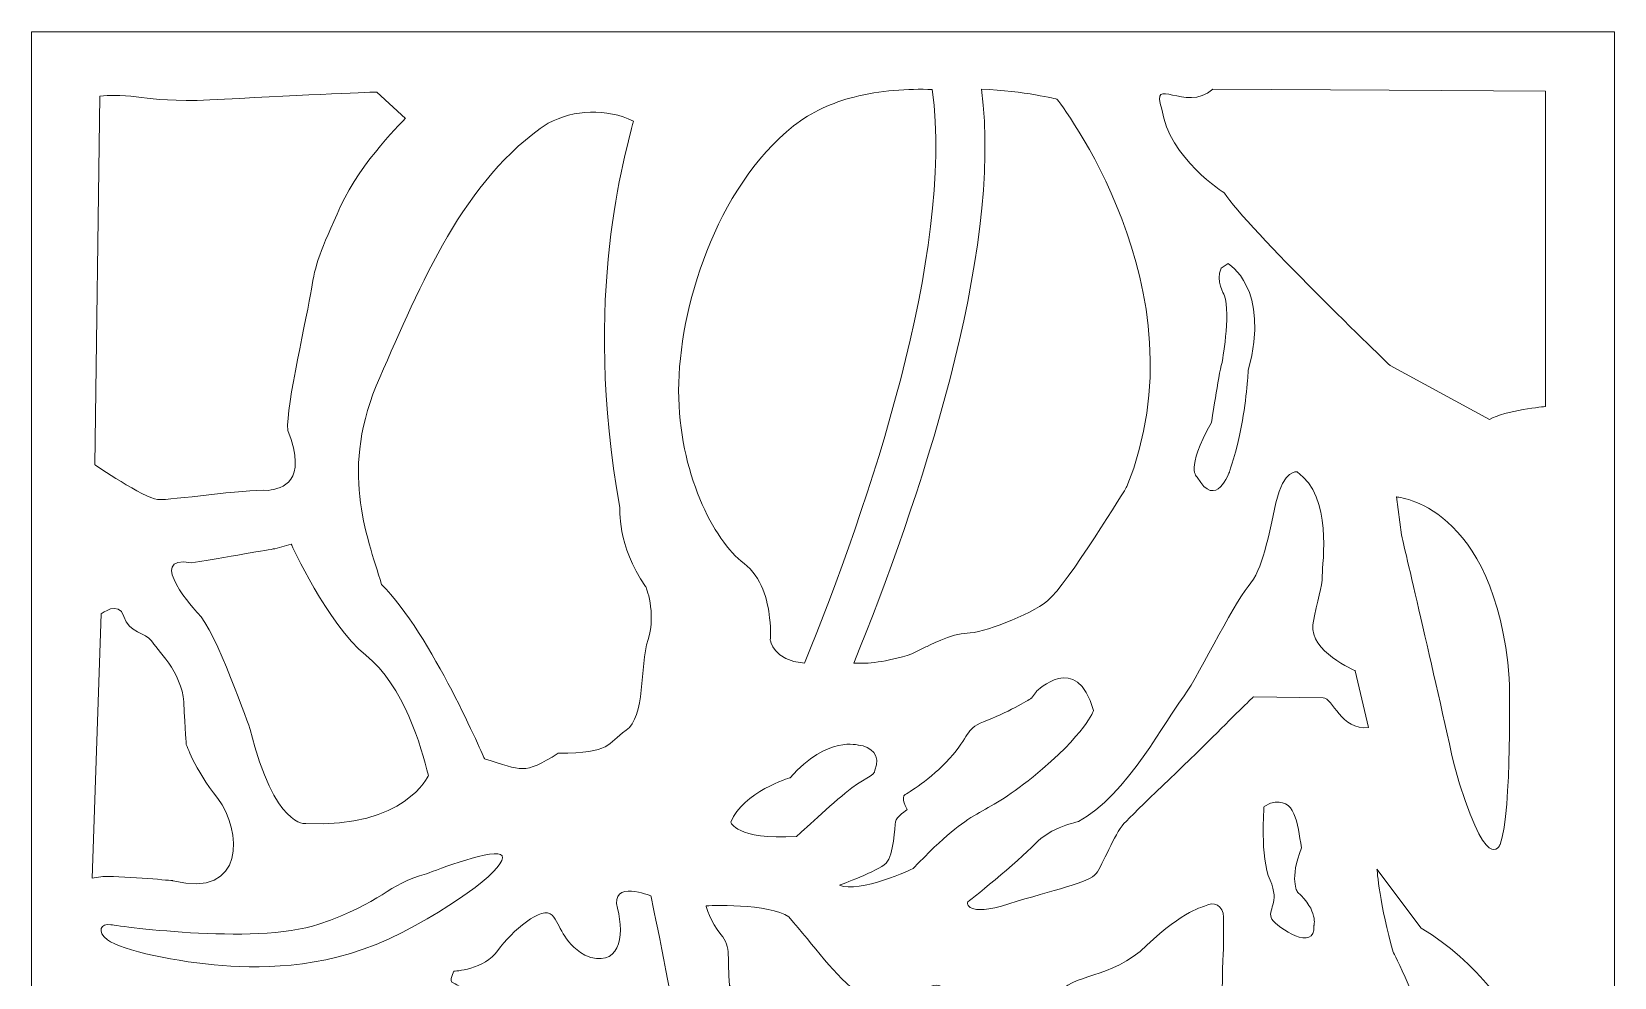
# Model space of a CAD drawing. Header units: centimetres. Extents: x -10.1 to 10.2, y -13.3 to 11.7.
# Drawn here: x -10.15 to -0.26, y 5.76 to 11.66 of the extents above; entities that cross this region are included whole.
import ezdxf

# ---------------------------------------------------------------- set-up
doc = ezdxf.new("R2010")
doc.units = ezdxf.units.CM
doc.header["$MEASUREMENT"] = 0
doc.layers.add('layer 1', color=7, linetype='Continuous')

msp = doc.modelspace()

# ---------------------------------------------------------------- linework, layer by layer
at = {"layer": 'layer 1', "lineweight": 9}
for points, knots in [([(-10.1471, -1.93456), (-10.1471, -1.93456), (-10.1471, -1.9336), (-10.1471, -1.9336), (-10.1471, -1.9336), (-10.1471, -1.9336), (-10.1471, 11.66415), (-10.1471, 11.66415), (-10.1471, 11.66415), (-10.1471, 11.66415), (-0.2577, 11.66415), (-0.2577, 11.66415), (-0.2577, 11.66415), (-0.2577, 11.66415), (-0.2577, -1.93425), (-0.2577, -1.93425), (-0.2577, -1.93425), (-0.2577, -1.93425), (-0.2577, -1.93456), (-0.2577, -1.93456), (-0.2577, -1.93456), (-0.2577, -1.93456), (-0.2577, -13.2767), (-0.2577, -13.2767), (-0.2577, -13.2767), (-0.2577, -13.2767), (-10.1471, -13.2767), (-10.1471, -13.2767), (-10.1471, -13.2767), (-10.1471, -13.2767), (-10.1471, -1.93456), (-10.1471, -1.93456)], [0, 0, 0, 0, 0.1111111, 0.1111111, 0.1111111, 0.1111111, 0.2222222, 0.2222222, 0.2222222, 0.2222222, 0.3333333, 0.3333333, 0.3333333, 0.3333333, 0.4444444, 0.4444444, 0.4444444, 0.4444444, 0.5555556, 0.5555556, 0.5555556, 0.5555556, 0.6666667, 0.6666667, 0.6666667, 0.6666667, 0.7777778, 0.7777778, 0.7777778, 0.7777778, 1, 1, 1, 1]), ([(-3.08477, 11.17971), (-3.15768, 11.40187), (-2.94188, 11.15294), (-2.76569, 11.30429), (-2.76569, 11.30429), (-2.76569, 11.30429), (-1.66397, 11.29807), (-1.66397, 11.29807), (-1.66397, 11.29807), (-1.66397, 11.29807), (-0.68869, 11.29184), (-0.68869, 11.29184), (-0.68869, 11.29184), (-0.68869, 11.29184), (-0.68869, 9.32335), (-0.68869, 9.32335), (-0.68869, 9.32335), (-0.68869, 9.32335), (-0.94154, 9.29842), (-1.03785, 9.24236), (-1.03785, 9.24236), (-1.03785, 9.24236), (-1.65796, 9.57877), (-1.65796, 9.57877), (-1.65796, 9.57877), (-1.65796, 9.57877), (-2.56099, 10.44463), (-2.69343, 10.65644), (-2.69343, 10.65644), (-2.69343, 10.65644), (-3.04262, 10.87449), (-3.08477, 11.17971)], [0, 0, 0, 0, 0.1111111, 0.1111111, 0.1111111, 0.1111111, 0.2222222, 0.2222222, 0.2222222, 0.2222222, 0.3333333, 0.3333333, 0.3333333, 0.3333333, 0.4444444, 0.4444444, 0.4444444, 0.4444444, 0.5555556, 0.5555556, 0.5555556, 0.5555556, 0.6666667, 0.6666667, 0.6666667, 0.6666667, 0.7777778, 0.7777778, 0.7777778, 0.7777778, 1, 1, 1, 1]), ([(-9.72065, 11.26226), (-9.72065, 11.26226), (-9.75222, 8.95898), (-9.75222, 8.95898), (-9.75222, 8.95898), (-9.75222, 8.95898), (-9.44672, 8.75404), (-9.35977, 8.74167), (-9.35977, 8.74167), (-9.27281, 8.73752), (-8.82498, 8.80755), (-8.66847, 8.79932), (-8.66847, 8.79932), (-8.58202, 8.81155), (-8.41956, 8.84874), (-8.54675, 9.17415), (-8.54675, 9.17415), (-8.55979, 9.32653), (-8.42065, 9.90318), (-8.39891, 10.05559), (-8.39891, 10.05559), (-8.37718, 10.208), (-8.34239, 10.29861), (-8.2163, 10.57457), (-8.2163, 10.57457), (-8.09023, 10.85054), (-7.812, 11.12239), (-7.812, 11.12239), (-7.812, 11.12239), (-7.812, 11.12239), (-7.99024, 11.28714), (-7.99024, 11.28714), (-7.99024, 11.28714), (-7.99024, 11.28714), (-8.42937, 11.27066), (-8.9424, 11.24183), (-8.9424, 11.24183), (-9.45542, 11.21301), (-9.45979, 11.28286), (-9.72065, 11.26226)], [0, 0, 0, 0, 0.0909091, 0.0909091, 0.0909091, 0.0909091, 0.1818182, 0.1818182, 0.1818182, 0.1818182, 0.2727273, 0.2727273, 0.2727273, 0.2727273, 0.3636364, 0.3636364, 0.3636364, 0.3636364, 0.4545455, 0.4545455, 0.4545455, 0.4545455, 0.5454545, 0.5454545, 0.5454545, 0.5454545, 0.6363636, 0.6363636, 0.6363636, 0.6363636, 0.7272727, 0.7272727, 0.7272727, 0.7272727, 0.8181818, 0.8181818, 0.8181818, 0.8181818, 1, 1, 1, 1]), ([(-5.31779, 7.72015), (-5.51638, 7.73679), (-5.53174, 7.86465), (-5.53174, 7.86465), (-5.53174, 7.86465), (-5.53174, 7.86465), (-5.52704, 7.92359), (-5.53576, 8.00268), (-5.53576, 8.00268), (-5.54779, 8.11174), (-5.58535, 8.25911), (-5.69601, 8.34307), (-5.69601, 8.34307), (-5.88694, 8.48792), (-6.10449, 8.91367), (-6.10449, 9.42281), (-6.10449, 9.42281), (-6.10449, 9.93196), (-5.87413, 10.68615), (-5.38629, 11.07516), (-5.38629, 11.07516), (-5.27457, 11.16425), (-5.14375, 11.22112), (-5.0085, 11.25595), (-5.0085, 11.25595), (-4.84333, 11.29849), (-4.67152, 11.30812), (-4.51957, 11.30307), (-4.51957, 11.30307), (-4.38391, 10.27032), (-4.9147, 8.71367), (-5.31779, 7.72015)], [0, 0, 0, 0, 0.1111111, 0.1111111, 0.1111111, 0.1111111, 0.2222222, 0.2222222, 0.2222222, 0.2222222, 0.3333333, 0.3333333, 0.3333333, 0.3333333, 0.4444444, 0.4444444, 0.4444444, 0.4444444, 0.5555556, 0.5555556, 0.5555556, 0.5555556, 0.6666667, 0.6666667, 0.6666667, 0.6666667, 0.7777778, 0.7777778, 0.7777778, 0.7777778, 1, 1, 1, 1]), ([(-4.64671, 7.77809), (-4.80908, 7.72719), (-4.9259, 7.71433), (-5.00994, 7.72137), (-5.00994, 7.72137), (-4.60685, 8.7149), (-4.07606, 10.27155), (-4.21172, 11.30429), (-4.21172, 11.30429), (-3.94477, 11.29542), (-3.73921, 11.24138), (-3.73921, 11.24138), (-3.73921, 11.24138), (-3.73921, 11.24138), (-2.80611, 10.05632), (-3.3029, 8.82393), (-3.3029, 8.82393), (-3.3029, 8.82393), (-3.67837, 8.20871), (-3.79687, 8.11194), (-3.79687, 8.11194), (-3.91539, 8.01516), (-4.20907, 7.90819), (-4.30181, 7.90819), (-4.30181, 7.90819), (-4.39456, 7.90819), (-4.55944, 7.8216), (-4.55944, 7.8216), (-4.55944, 7.8216), (-4.55944, 7.8216), (-4.64671, 7.77809), (-4.64671, 7.77809)], [0, 0, 0, 0, 0.1111111, 0.1111111, 0.1111111, 0.1111111, 0.2222222, 0.2222222, 0.2222222, 0.2222222, 0.3333333, 0.3333333, 0.3333333, 0.3333333, 0.4444444, 0.4444444, 0.4444444, 0.4444444, 0.5555556, 0.5555556, 0.5555556, 0.5555556, 0.6666667, 0.6666667, 0.6666667, 0.6666667, 0.7777778, 0.7777778, 0.7777778, 0.7777778, 1, 1, 1, 1]), ([(-6.92024, 11.09202), (-6.75709, 11.17873), (-6.55518, 11.18766), (-6.387, 11.10467), (-6.387, 11.10467), (-6.43325, 10.91266), (-6.71217, 10.01717), (-6.47125, 8.69348), (-6.47125, 8.69348), (-6.47125, 8.69348), (-6.49038, 8.45415), (-6.31065, 8.20015), (-6.31065, 8.20015), (-6.31065, 8.20015), (-6.2418, 8.03895), (-6.29534, 7.868), (-6.29534, 7.868), (-6.34889, 7.69705), (-6.31063, 7.38446), (-6.43301, 7.30141), (-6.43301, 7.30141), (-6.5554, 7.21835), (-6.51935, 7.15781), (-6.85673, 7.15781), (-6.85673, 7.15781), (-7.07617, 7.02064), (-7.079, 7.05183), (-7.31717, 7.1223), (-7.31717, 7.1223), (-7.31717, 7.1223), (-7.65058, 7.90304), (-7.96018, 8.21233), (-7.96018, 8.21233), (-8.05545, 8.52668), (-8.22611, 8.93227), (-7.97209, 9.50516), (-7.97209, 9.50516), (-7.71807, 10.07806), (-7.44816, 10.74726), (-6.92024, 11.09202)], [0, 0, 0, 0, 0.0909091, 0.0909091, 0.0909091, 0.0909091, 0.1818182, 0.1818182, 0.1818182, 0.1818182, 0.2727273, 0.2727273, 0.2727273, 0.2727273, 0.3636364, 0.3636364, 0.3636364, 0.3636364, 0.4545455, 0.4545455, 0.4545455, 0.4545455, 0.5454545, 0.5454545, 0.5454545, 0.5454545, 0.6363636, 0.6363636, 0.6363636, 0.6363636, 0.7272727, 0.7272727, 0.7272727, 0.7272727, 0.8181818, 0.8181818, 0.8181818, 0.8181818, 1, 1, 1, 1]), ([(-2.71396, 10.18638), (-2.71396, 10.18638), (-2.67173, 10.21557), (-2.67173, 10.21557), (-2.67173, 10.21557), (-2.67173, 10.21557), (-2.40424, 10.06477), (-2.54502, 9.54914), (-2.54502, 9.54914), (-2.54502, 9.54914), (-2.55441, 9.37403), (-2.58725, 9.20377), (-2.58725, 9.20377), (-2.6201, 9.03352), (-2.66234, 8.91677), (-2.66234, 8.91677), (-2.66234, 8.91677), (-2.66234, 8.91677), (-2.7468, 8.67355), (-2.86412, 8.88272), (-2.86412, 8.88272), (-2.86412, 8.88272), (-2.9439, 8.9265), (-2.77496, 9.22323), (-2.77496, 9.22323), (-2.77496, 9.22323), (-2.73273, 9.51023), (-2.70926, 9.59779), (-2.70926, 9.59779), (-2.70926, 9.59779), (-2.65295, 9.88965), (-2.69519, 10.021), (-2.69519, 10.021), (-2.69519, 10.021), (-2.7515, 10.10856), (-2.71396, 10.18638)], [0, 0, 0, 0, 0.1, 0.1, 0.1, 0.1, 0.2, 0.2, 0.2, 0.2, 0.3, 0.3, 0.3, 0.3, 0.4, 0.4, 0.4, 0.4, 0.5, 0.5, 0.5, 0.5, 0.6, 0.6, 0.6, 0.6, 0.7, 0.7, 0.7, 0.7, 0.8, 0.8, 0.8, 0.8, 1, 1, 1, 1]), ([(-1.79379, 7.3179), (-1.79379, 7.3179), (-1.87638, 7.67319), (-1.87638, 7.67319), (-1.87638, 7.67319), (-1.87638, 7.67319), (-2.16545, 7.79733), (-2.14067, 7.96), (-2.14067, 7.96), (-2.11589, 8.12266), (-2.08286, 8.19115), (-2.08286, 8.26821), (-2.08286, 8.26821), (-2.08286, 8.34526), (-2.01679, 8.76048), (-2.23977, 8.91459), (-2.23977, 8.91459), (-2.23977, 8.91459), (-2.32236, 8.93599), (-2.37192, 8.72196), (-2.37192, 8.72196), (-2.42148, 8.50792), (-2.45038, 8.31102), (-2.54536, 8.19972), (-2.54536, 8.19972), (-2.64034, 8.08842), (-2.88398, 7.58758), (-2.96244, 7.4934), (-2.96244, 7.4934), (-3.0409, 7.39923), (-3.30932, 6.88555), (-3.60664, 6.73144), (-3.60664, 6.73144), (-3.60664, 6.73144), (-3.78008, 6.6972), (-3.87919, 6.59018), (-3.87919, 6.59018), (-3.9783, 6.48316), (-4.3004, 6.22632), (-4.3004, 6.22632), (-4.3004, 6.22632), (-4.3004, 6.22632), (-4.31279, 6.13215), (-4.04024, 6.21776), (-4.04024, 6.21776), (-3.76769, 6.30338), (-3.53644, 6.35046), (-3.49515, 6.40611), (-3.49515, 6.40611), (-3.45385, 6.46176), (-3.38365, 6.65011), (-3.32171, 6.7186), (-3.32171, 6.7186), (-3.25977, 6.78709), (-2.92115, 7.10386), (-2.76835, 7.25797), (-2.76835, 7.25797), (-2.61556, 7.41207), (-2.51232, 7.51053), (-2.51232, 7.51053), (-2.51232, 7.51053), (-2.51232, 7.51053), (-2.07717, 7.50435), (-2.07717, 7.50435), (-2.07717, 7.50435), (-2.01659, 7.50352), (-1.96611, 7.29969), (-1.79379, 7.3179)], [0, 0, 0, 0, 0.0555556, 0.0555556, 0.0555556, 0.0555556, 0.1111111, 0.1111111, 0.1111111, 0.1111111, 0.1666667, 0.1666667, 0.1666667, 0.1666667, 0.2222222, 0.2222222, 0.2222222, 0.2222222, 0.2777778, 0.2777778, 0.2777778, 0.2777778, 0.3333333, 0.3333333, 0.3333333, 0.3333333, 0.3888889, 0.3888889, 0.3888889, 0.3888889, 0.4444444, 0.4444444, 0.4444444, 0.4444444, 0.5, 0.5, 0.5, 0.5, 0.5555556, 0.5555556, 0.5555556, 0.5555556, 0.6111111, 0.6111111, 0.6111111, 0.6111111, 0.6666667, 0.6666667, 0.6666667, 0.6666667, 0.7222222, 0.7222222, 0.7222222, 0.7222222, 0.7777778, 0.7777778, 0.7777778, 0.7777778, 0.8333333, 0.8333333, 0.8333333, 0.8333333, 0.8888889, 0.8888889, 0.8888889, 0.8888889, 1, 1, 1, 1]), ([(-1.61869, 8.75892), (-1.61869, 8.75892), (-1.00184, 8.7155), (-0.91426, 7.6261), (-0.91426, 7.6261), (-0.91426, 7.6261), (-0.89522, 6.80115), (-0.97138, 6.58801), (-0.97138, 6.58801), (-0.97138, 6.58801), (-1.05896, 6.36697), (-1.26077, 7.09324), (-1.26077, 7.09324), (-1.40546, 7.74846), (-1.58823, 8.5221), (-1.58823, 8.5221), (-1.58823, 8.5221), (-1.58823, 8.5221), (-1.61869, 8.75892), (-1.61869, 8.75892)], [0, 0, 0, 0, 0.1666667, 0.1666667, 0.1666667, 0.1666667, 0.3333333, 0.3333333, 0.3333333, 0.3333333, 0.5, 0.5, 0.5, 0.5, 0.6666667, 0.6666667, 0.6666667, 0.6666667, 1, 1, 1, 1]), ([(-8.62803, 8.43544), (-8.62803, 8.43544), (-8.86103, 8.39427), (-9.15084, 8.34724), (-9.15084, 8.34724), (-9.44635, 8.40017), (-9.11105, 8.03562), (-9.11105, 8.03562), (-9.11105, 8.03562), (-8.99738, 7.92979), (-8.78146, 7.30651), (-8.78146, 7.30651), (-8.78146, 7.30651), (-8.62803, 6.68912), (-8.43483, 6.71853), (-8.43483, 6.71853), (-8.43483, 6.71853), (-7.81543, 6.68914), (-7.66768, 7.0184), (-7.66768, 7.0184), (-7.66768, 7.0184), (-7.71313, 7.20069), (-7.82111, 7.57697), (-8.0598, 7.77102), (-8.0598, 7.77102), (-8.29848, 7.96506), (-8.52485, 8.46318), (-8.52485, 8.46318), (-8.52485, 8.46318), (-8.52485, 8.46318), (-8.62803, 8.43544), (-8.62803, 8.43544)], [0, 0, 0, 0, 0.1111111, 0.1111111, 0.1111111, 0.1111111, 0.2222222, 0.2222222, 0.2222222, 0.2222222, 0.3333333, 0.3333333, 0.3333333, 0.3333333, 0.4444444, 0.4444444, 0.4444444, 0.4444444, 0.5555556, 0.5555556, 0.5555556, 0.5555556, 0.6666667, 0.6666667, 0.6666667, 0.6666667, 0.7777778, 0.7777778, 0.7777778, 0.7777778, 1, 1, 1, 1]), ([(-9.70168, 6.38916), (-9.70168, 6.38916), (-9.7693, 6.37837), (-9.7693, 6.37837), (-9.7693, 6.37837), (-9.7693, 6.37837), (-9.71208, 8.02849), (-9.71208, 8.02849), (-9.71208, 8.02849), (-9.71208, 8.02849), (-9.60283, 8.11477), (-9.57162, 8.01231), (-9.57162, 8.01231), (-9.54041, 7.90985), (-9.43116, 7.90985), (-9.39995, 7.86132), (-9.39995, 7.86132), (-9.36874, 7.81278), (-9.20748, 7.6618), (-9.19707, 7.47845), (-9.19707, 7.47845), (-9.18667, 7.2951), (-9.18147, 7.21422), (-9.18147, 7.21422), (-9.18147, 7.21422), (-9.18147, 7.21422), (-9.13465, 7.06862), (-8.98379, 6.87449), (-8.98379, 6.87449), (-8.83292, 6.68035), (-8.80691, 6.24355), (-9.2647, 6.36219), (-9.2647, 6.36219), (-9.2647, 6.36219), (-9.54041, 6.38916), (-9.70168, 6.38916)], [0, 0, 0, 0, 0.1, 0.1, 0.1, 0.1, 0.2, 0.2, 0.2, 0.2, 0.3, 0.3, 0.3, 0.3, 0.4, 0.4, 0.4, 0.4, 0.5, 0.5, 0.5, 0.5, 0.6, 0.6, 0.6, 0.6, 0.7, 0.7, 0.7, 0.7, 0.8, 0.8, 0.8, 0.8, 1, 1, 1, 1]), ([(-3.90035, 7.50188), (-3.90035, 7.50188), (-3.86809, 7.54458), (-3.86809, 7.54458), (-3.86809, 7.54458), (-3.86809, 7.54458), (-3.61839, 7.79716), (-3.51132, 7.42558), (-3.51132, 7.42558), (-3.51132, 7.42558), (-3.55658, 7.28279), (-3.89002, 7.01063), (-3.89002, 7.01063), (-4.22346, 6.73848), (-4.24452, 6.854), (-4.63845, 6.4378), (-4.63845, 6.4378), (-4.63845, 6.4378), (-4.97847, 6.27905), (-5.09873, 6.33484), (-5.09873, 6.33484), (-5.09873, 6.33484), (-4.85823, 6.42065), (-4.80846, 6.47213), (-4.80846, 6.47213), (-4.75869, 6.52361), (-4.75453, 6.69951), (-4.75041, 6.72955), (-4.75041, 6.72955), (-4.74628, 6.7596), (-4.67578, 6.8068), (-4.67578, 6.8068), (-4.67578, 6.8068), (-4.67578, 6.8068), (-4.72142, 6.88404), (-4.68822, 6.90119), (-4.68822, 6.90119), (-4.65502, 6.91835), (-4.50164, 7.01708), (-4.38966, 7.15006), (-4.38966, 7.15006), (-4.27768, 7.28304), (-4.31914, 7.30878), (-4.17402, 7.36456), (-4.17402, 7.36456), (-4.02889, 7.42036), (-3.90035, 7.50188), (-3.90035, 7.50188)], [0, 0, 0, 0, 0.0769231, 0.0769231, 0.0769231, 0.0769231, 0.1538462, 0.1538462, 0.1538462, 0.1538462, 0.2307692, 0.2307692, 0.2307692, 0.2307692, 0.3076923, 0.3076923, 0.3076923, 0.3076923, 0.3846154, 0.3846154, 0.3846154, 0.3846154, 0.4615385, 0.4615385, 0.4615385, 0.4615385, 0.5384615, 0.5384615, 0.5384615, 0.5384615, 0.6153846, 0.6153846, 0.6153846, 0.6153846, 0.6923077, 0.6923077, 0.6923077, 0.6923077, 0.7692308, 0.7692308, 0.7692308, 0.7692308, 0.8461538, 0.8461538, 0.8461538, 0.8461538, 1, 1, 1, 1]), ([(-4.9812, 7.20776), (-4.9812, 7.20776), (-5.1717, 7.27172), (-5.4085, 7.00538), (-5.4085, 7.00538), (-5.4085, 7.00538), (-5.70191, 6.91479), (-5.77913, 6.72836), (-5.77913, 6.72836), (-5.77913, 6.72836), (-5.74827, 6.61648), (-5.36731, 6.6378), (-5.36731, 6.6378), (-5.36731, 6.6378), (-5.17684, 6.81361), (-5.06358, 6.90948), (-5.06358, 6.90948), (-4.95031, 7.00535), (-4.87826, 7.01069), (-4.87826, 7.0533), (-4.87826, 7.0533), (-4.83825, 7.14364), (-4.90078, 7.20221), (-4.9812, 7.20776)], [0, 0, 0, 0, 0.1428571, 0.1428571, 0.1428571, 0.1428571, 0.2857143, 0.2857143, 0.2857143, 0.2857143, 0.4285714, 0.4285714, 0.4285714, 0.4285714, 0.5714286, 0.5714286, 0.5714286, 0.5714286, 0.7142857, 0.7142857, 0.7142857, 0.7142857, 1, 1, 1, 1]), ([(-2.4053, 6.84652), (-2.4053, 6.84652), (-2.44663, 6.82481), (-2.44663, 6.82481), (-2.44663, 6.82481), (-2.44663, 6.82481), (-2.47339, 6.50835), (-2.40866, 6.36511), (-2.40866, 6.36511), (-2.34393, 6.22187), (-2.431, 6.17798), (-2.3975, 6.12253), (-2.3975, 6.12253), (-2.36401, 6.06708), (-2.12396, 5.91342), (-2.13514, 6.08114), (-2.13514, 6.08114), (-2.13514, 6.08114), (-2.1053, 6.17176), (-2.23761, 6.29128), (-2.23761, 6.29128), (-2.23761, 6.29128), (-2.29166, 6.37223), (-2.21154, 6.56697), (-2.21154, 6.56697), (-2.24133, 6.72508), (-2.24694, 6.88508), (-2.4053, 6.84652)], [0, 0, 0, 0, 0.125, 0.125, 0.125, 0.125, 0.25, 0.25, 0.25, 0.25, 0.375, 0.375, 0.375, 0.375, 0.5, 0.5, 0.5, 0.5, 0.625, 0.625, 0.625, 0.625, 0.75, 0.75, 0.75, 0.75, 1, 1, 1, 1]), ([(-9.65303, 6.08712), (-9.65303, 6.08712), (-8.75988, 5.95339), (-8.35259, 6.09073), (-8.35259, 6.09073), (-7.9453, 6.22807), (-7.93057, 6.33895), (-7.68031, 6.40508), (-7.68031, 6.40508), (-7.68031, 6.40508), (-7.28748, 6.56071), (-7.21665, 6.52594), (-7.21665, 6.52594), (-7.14584, 6.49117), (-7.39184, 6.26707), (-7.83165, 6.03911), (-7.83165, 6.03911), (-8.27147, 5.81115), (-8.68153, 5.81377), (-8.95437, 5.83258), (-8.95437, 5.83258), (-9.22721, 5.8514), (-9.58648, 5.92668), (-9.67287, 5.99255), (-9.67287, 5.99255), (-9.74246, 6.04562), (-9.71468, 6.09596), (-9.65303, 6.08712)], [0, 0, 0, 0, 0.125, 0.125, 0.125, 0.125, 0.25, 0.25, 0.25, 0.25, 0.375, 0.375, 0.375, 0.375, 0.5, 0.5, 0.5, 0.5, 0.625, 0.625, 0.625, 0.625, 0.75, 0.75, 0.75, 0.75, 1, 1, 1, 1]), ([(-0.88393, 3.78506), (-0.88393, 3.78506), (-0.76313, 3.66192), (-0.76313, 3.66192), (-0.76313, 3.66192), (-0.76313, 3.66192), (-0.77263, 4.026), (-0.77263, 4.35072), (-0.77263, 4.35072), (-0.77263, 4.67544), (-0.75997, 4.68528), (-0.75997, 4.86896), (-0.75997, 4.86896), (-0.75997, 5.05264), (-0.72833, 5.2396), (-0.80427, 5.3708), (-0.80427, 5.3708), (-0.88021, 5.502), (-1.11435, 5.8628), (-1.46557, 6.06616), (-1.46557, 6.06616), (-1.46557, 6.06616), (-1.74086, 6.43352), (-1.74086, 6.43352), (-1.74086, 6.43352), (-1.74086, 6.43352), (-1.72188, 6.20064), (-1.63961, 5.91528), (-1.63961, 5.91528), (-1.63961, 5.91528), (-1.47507, 5.60368), (-1.38647, 5.25272), (-1.38647, 5.25272), (-1.29788, 4.90176), (-1.19046, 4.68139), (-1.18512, 4.65103), (-1.18512, 4.65103), (-1.17978, 4.62068), (-1.15581, 4.36695), (-1.12382, 4.20976), (-1.12382, 4.20976), (-1.09183, 4.05257), (-0.97454, 3.87607), (-0.88393, 3.78506)], [0, 0, 0, 0, 0.0833333, 0.0833333, 0.0833333, 0.0833333, 0.1666667, 0.1666667, 0.1666667, 0.1666667, 0.25, 0.25, 0.25, 0.25, 0.3333333, 0.3333333, 0.3333333, 0.3333333, 0.4166667, 0.4166667, 0.4166667, 0.4166667, 0.5, 0.5, 0.5, 0.5, 0.5833333, 0.5833333, 0.5833333, 0.5833333, 0.6666667, 0.6666667, 0.6666667, 0.6666667, 0.75, 0.75, 0.75, 0.75, 0.8333333, 0.8333333, 0.8333333, 0.8333333, 1, 1, 1, 1]), ([(-5.55995, 4.88978), (-5.55995, 4.88978), (-5.68099, 4.93292), (-5.86465, 5.12727), (-5.86465, 5.12727), (-6.0483, 5.32163), (-6.11928, 5.3648), (-6.13177, 5.49869), (-6.13177, 5.49869), (-6.14427, 5.63259), (-6.27784, 6.26743), (-6.27784, 6.26743), (-6.27784, 6.26743), (-6.27784, 6.26743), (-6.53244, 6.37106), (-6.48654, 6.18969), (-6.48654, 6.18969), (-6.44063, 6.00831), (-6.47402, 5.80963), (-6.69106, 5.89601), (-6.69106, 5.89601), (-6.83714, 5.98672), (-6.83714, 6.08175), (-6.89557, 6.14652), (-6.89557, 6.14652), (-6.954, 6.21129), (-7.15015, 6.0472), (-7.23363, 5.92626), (-7.23363, 5.92626), (-7.3171, 5.80531), (-7.5091, 5.7967), (-7.5091, 5.7967), (-7.5091, 5.7967), (-7.5091, 5.7967), (-7.54251, 5.73188), (-7.51328, 5.72326), (-7.51328, 5.72326), (-7.48406, 5.71464), (-6.86219, 5.33461), (-6.56167, 5.14025), (-6.56167, 5.14025), (-6.19436, 4.97614), (-5.83123, 4.84658), (-5.71437, 4.83794), (-5.71437, 4.83794), (-5.66308, 4.83416), (-5.53101, 4.80994), (-5.55995, 4.88978)], [0, 0, 0, 0, 0.0769231, 0.0769231, 0.0769231, 0.0769231, 0.1538462, 0.1538462, 0.1538462, 0.1538462, 0.2307692, 0.2307692, 0.2307692, 0.2307692, 0.3076923, 0.3076923, 0.3076923, 0.3076923, 0.3846154, 0.3846154, 0.3846154, 0.3846154, 0.4615385, 0.4615385, 0.4615385, 0.4615385, 0.5384615, 0.5384615, 0.5384615, 0.5384615, 0.6153846, 0.6153846, 0.6153846, 0.6153846, 0.6923077, 0.6923077, 0.6923077, 0.6923077, 0.7692308, 0.7692308, 0.7692308, 0.7692308, 0.8461538, 0.8461538, 0.8461538, 0.8461538, 1, 1, 1, 1]), ([(-2.8178, 6.20231), (-2.8178, 6.20231), (-2.95091, 6.17796), (-3.17798, 5.95881), (-3.17798, 5.95881), (-3.40505, 5.73966), (-3.64842, 5.788), (-3.73956, 5.64771), (-3.73956, 5.64771), (-3.83071, 5.50742), (-4.16321, 4.94604), (-4.28761, 4.8276), (-4.28761, 4.8276), (-4.28761, 4.8276), (-4.15426, 4.78448), (-3.85559, 4.80903), (-3.85559, 4.80903), (-3.85559, 4.80903), (-3.25352, 4.69128), (-3.03071, 4.71582), (-3.03071, 4.71582), (-2.8079, 4.74037), (-2.71784, 4.82373), (-2.65147, 4.82865), (-2.65147, 4.82865), (-2.5851, 4.83357), (-2.49975, 4.86301), (-2.45708, 4.84339), (-2.45708, 4.84339), (-2.41442, 4.82376), (-2.26748, 4.94145), (-2.44762, 5.14259), (-2.44762, 5.14259), (-2.62776, 5.34373), (-2.70834, 5.39278), (-2.70834, 5.60371), (-2.70834, 5.60371), (-2.70834, 5.81463), (-2.69888, 5.96178), (-2.69888, 5.96178), (-2.69888, 5.96178), (-2.69888, 5.96178), (-2.69888, 6.13348), (-2.69888, 6.13348), (-2.69888, 6.13348), (-2.69888, 6.20842), (-2.76364, 6.23669), (-2.8178, 6.20231)], [0, 0, 0, 0, 0.0769231, 0.0769231, 0.0769231, 0.0769231, 0.1538462, 0.1538462, 0.1538462, 0.1538462, 0.2307692, 0.2307692, 0.2307692, 0.2307692, 0.3076923, 0.3076923, 0.3076923, 0.3076923, 0.3846154, 0.3846154, 0.3846154, 0.3846154, 0.4615385, 0.4615385, 0.4615385, 0.4615385, 0.5384615, 0.5384615, 0.5384615, 0.5384615, 0.6153846, 0.6153846, 0.6153846, 0.6153846, 0.6923077, 0.6923077, 0.6923077, 0.6923077, 0.7692308, 0.7692308, 0.7692308, 0.7692308, 0.8461538, 0.8461538, 0.8461538, 0.8461538, 1, 1, 1, 1]), ([(-4.6532, 5.52446), (-4.6532, 5.52446), (-4.61952, 5.62483), (-4.61952, 5.62483), (-4.61952, 5.62483), (-4.61952, 5.62483), (-4.45954, 5.8474), (-4.38798, 5.5681), (-4.38798, 5.5681), (-4.43428, 5.35426), (-4.52691, 5.22334), (-5.06577, 4.91349), (-5.06577, 4.91349), (-5.06577, 4.91349), (-5.20049, 4.92222), (-5.34363, 5.2277), (-5.34363, 5.2277), (-5.34363, 5.2277), (-5.55834, 5.54191), (-5.78568, 5.70775), (-5.78568, 5.70775), (-5.80251, 5.87358), (-5.77305, 5.94777), (-5.8404, 6.02632), (-5.8404, 6.02632), (-5.90777, 6.10488), (-5.93302, 6.20525), (-5.93302, 6.20525), (-5.93302, 6.20525), (-5.93302, 6.20525), (-5.53308, 6.22271), (-5.4152, 6.13543), (-5.4152, 6.13543), (-5.25943, 5.9565), (-5.12893, 5.76448), (-4.96895, 5.65102), (-4.96895, 5.65102), (-4.96895, 5.65102), (-4.86791, 5.40663), (-4.6532, 5.52446)], [0, 0, 0, 0, 0.0909091, 0.0909091, 0.0909091, 0.0909091, 0.1818182, 0.1818182, 0.1818182, 0.1818182, 0.2727273, 0.2727273, 0.2727273, 0.2727273, 0.3636364, 0.3636364, 0.3636364, 0.3636364, 0.4545455, 0.4545455, 0.4545455, 0.4545455, 0.5454545, 0.5454545, 0.5454545, 0.5454545, 0.6363636, 0.6363636, 0.6363636, 0.6363636, 0.7272727, 0.7272727, 0.7272727, 0.7272727, 0.8181818, 0.8181818, 0.8181818, 0.8181818, 1, 1, 1, 1])]:
    msp.add_open_spline(points, degree=3, knots=knots, dxfattribs=at)

doc.saveas('drawing.dxf')
